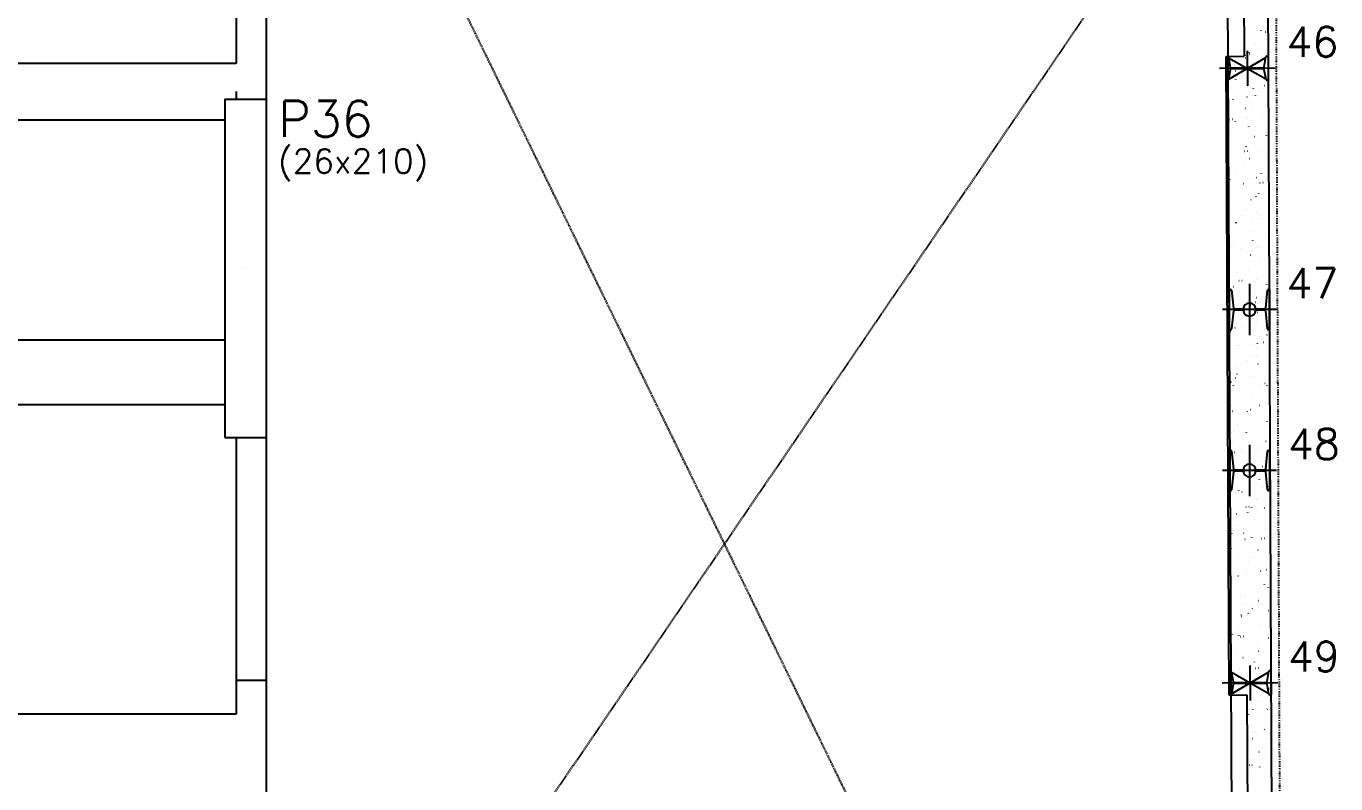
# Model space of a CAD drawing. Extents: x -40810 to 33675, y -2018 to 21213.
# Drawn here: x -8107 to -7293, y 9914 to 10385 of the extents above; entities that cross this region are included whole.
import ezdxf

# ---------------------------------------------------------------- set-up
doc = ezdxf.new("R2010")
doc.units = 0
doc.linetypes.add('ESTILO_TQS_0003', pattern=[1.5, 0.5, -0.4, 0.1, -0.5])
doc.linetypes.add('TRAZO_HUECO', pattern=[0.75, 0.5, -0.25])
doc.layers.get('0').update_dxf_attribs({"color": 1, "lineweight": 9})
for name, color, linetype in [('1', 5, 'Continuous'), ('12', 3, 'Continuous'), ('19', 5, 'Continuous'), ('24', 5, 'ESTILO_TQS_0003'), ('241', 7, 'TRAZO_HUECO'), ('242', 3, 'Continuous'), ('3', 2, 'Continuous'), ('49', 20, 'Continuous'), ('51', 6, 'Continuous'), ('52', 21, 'Continuous'), ('9', 3, 'Continuous')]:
    doc.layers.add(name, color=color, linetype=linetype)
doc.styles.get("Standard").update_dxf_attribs({"font": 'romans.shx', "width": 0.8})

# ---------------------------------------------------------------- blocks, each defined once
blk = doc.blocks.new('_H9EFD498501-003')
for p, q in [((3958.489513, 1852.181449), (3958.489513, 1852.181449)), ((3958.489513, 1852.181449), (3958.489513, 1852.181449)), ((3958.489513, 1852.181449), (3958.489513, 1852.181449)), ((3965.968188, 1852.147654), (3965.977978, 1852.222012)), ((3970.295702, 1853.492688), (3970.341359, 1853.552189)), ((3960.296796, 1840.461859), (3960.342453, 1840.52136)), ((3964.040678, 1845.340982), (3964.086335, 1845.400483)), ((3964.3774, 1840.06442), (3964.38719, 1840.138778)), ((3970.575372, 1841.970262), (3970.648594, 1841.986495)), ((3977.128713, 1846.880855), (3977.138502, 1846.955213)), ((3958.54744, 1839.303733), (3958.54744, 1839.303733)), ((3958.54744, 1839.303733), (3958.54744, 1839.303733)), ((3958.552456, 1838.188592), (3958.552456, 1838.188592)), ((3958.552456, 1838.188592), (3958.552456, 1838.188592)), ((3958.552456, 1838.188592), (3958.552456, 1838.188592)), ((3958.565721, 1835.239633), (3958.565721, 1835.239633)), ((3958.565721, 1835.239633), (3958.565721, 1835.239633)), ((3961.453015, 1835.365695), (3961.527943, 1835.368967)), ((3971.568378, 1835.807342), (3971.643307, 1835.810613)), ((3973.441593, 1835.889128), (3973.516522, 1835.892399)), ((3975.464504, 1834.239933), (3975.474293, 1834.314291)), ((3982.28317, 1836.27516), (3982.358099, 1836.278431)), ((3982.866836, 1838.250019), (3982.912494, 1838.309521)), ((3958.605367, 1826.426018), (3958.605367, 1826.426018)), ((3958.605367, 1826.426018), (3958.605367, 1826.426018)), ((3958.605367, 1826.426018), (3958.605367, 1826.426018)), ((3962.713191, 1827.423498), (3962.722981, 1827.497856)), ((3971.29737, 1829.239767), (3971.370592, 1829.256)), ((3972.86793, 1825.219191), (3972.913587, 1825.278692)), ((3974.95848, 1830.051416), (3975.031702, 1830.067649)), ((3976.611813, 1830.098314), (3976.65747, 1830.157815)), ((3960.280562, 1815.21037), (3960.35549, 1815.213642)), ((3961.225193, 1816.121026), (3961.234982, 1816.195385)), ((3962.153777, 1815.292157), (3962.228706, 1815.295428)), ((3970.470932, 1822.095362), (3970.516589, 1822.154863)), ((3970.995354, 1815.678188), (3971.070283, 1815.68146)), ((3971.653256, 1816.428107), (3971.726478, 1816.44434)), ((3973.976505, 1822.937461), (3973.986295, 1823.01182)), ((3981.110717, 1816.119835), (3981.185646, 1816.123106)), ((3982.983933, 1816.201621), (3983.058861, 1816.204892)), ((3958.656137, 1815.139446), (3958.656137, 1815.139446)), ((3958.656137, 1815.139446), (3958.656137, 1815.139446)), ((3958.656137, 1815.139446), (3958.656137, 1815.139446)), ((3958.663295, 1813.548302), (3958.663295, 1813.548302)), ((3958.663295, 1813.548302), (3958.663295, 1813.548302)), ((3960.472025, 1809.064533), (3960.517682, 1809.124035)), ((3964.215908, 1813.943656), (3964.261565, 1814.003158)), ((3972.385717, 1810.854227), (3972.395507, 1810.928586)), ((3958.693888, 1806.747219), (3958.693888, 1806.747219)), ((3958.693888, 1806.747219), (3958.693888, 1806.747219)), ((3958.693888, 1806.747219), (3958.693888, 1806.747219)), ((3958.721222, 1800.670587), (3958.721222, 1800.670587)), ((3958.721222, 1800.670587), (3958.721222, 1800.670587)), ((3958.721222, 1800.670587), (3958.721222, 1800.670587)), ((3959.634405, 1804.037792), (3959.644194, 1804.11215)), ((3972.375254, 1803.697613), (3972.448476, 1803.713846)), ((3976.036364, 1804.509261), (3976.109586, 1804.525494)), ((3983.042066, 1806.852694), (3983.087723, 1806.912195)), ((3983.472821, 1805.029741), (3983.482611, 1805.104099)), ((3958.736746, 1797.219398), (3958.736746, 1797.219398)), ((3958.736746, 1797.219398), (3958.736746, 1797.219398)), ((3958.746553, 1795.039259), (3958.746553, 1795.039259)), ((3958.746553, 1795.039259), (3958.746553, 1795.039259)), ((3959.707538, 1795.081217), (3959.782466, 1795.084488)), ((3969.822901, 1795.522863), (3969.89783, 1795.526135)), ((3970.721508, 1798.213305), (3970.731298, 1798.287664)), ((3971.696116, 1795.604649), (3971.771045, 1795.607921)), ((3972.73114, 1790.885953), (3972.804362, 1790.902186)), ((3973.04316, 1793.821865), (3973.088817, 1793.881367)), ((3976.787043, 1798.700988), (3976.8327, 1798.76049)), ((3980.537693, 1795.990681), (3980.612622, 1795.993953)), ((3981.984822, 1793.727269), (3981.994612, 1793.801627)), ((3958.779149, 1787.792871), (3958.779149, 1787.792871)), ((3959.551144, 1787.964018), (3959.624366, 1787.980251)), ((3969.23351, 1786.910834), (3969.243299, 1786.985192)), ((3970.646162, 1790.698036), (3970.691819, 1790.757538)), ((3958.835319, 1775.305846), (3958.835319, 1775.305846)), ((3958.835319, 1775.305846), (3958.835319, 1775.305846)), ((3958.835319, 1775.305846), (3958.835319, 1775.305846)), ((3958.836969, 1774.939072), (3958.836969, 1774.939072)), ((3958.837076, 1774.915156), (3958.837076, 1774.915156)), ((3958.837076, 1774.915156), (3958.837076, 1774.915156)), ((3958.837076, 1774.915156), (3958.837076, 1774.915156)), ((3960.4083, 1775.007678), (3960.483229, 1775.01095)), ((3960.647255, 1777.667208), (3960.692912, 1777.726709)), ((3964.391138, 1782.546331), (3964.436795, 1782.605832)), ((3967.642722, 1774.8276), (3967.652511, 1774.901958)), ((3969.249877, 1775.39371), (3969.324806, 1775.396981)), ((3973.453138, 1778.155459), (3973.52636, 1778.171692)), ((3977.114248, 1778.967107), (3977.18747, 1778.98334)), ((3979.36524, 1775.835356), (3979.440169, 1775.838627)), ((3980.394035, 1781.644035), (3980.403824, 1781.718393)), ((3981.238456, 1775.917142), (3981.313384, 1775.920414)), ((3983.217296, 1775.455368), (3983.262953, 1775.51487)), ((3976.962272, 1767.303662), (3977.00793, 1767.363164)), ((3978.729826, 1769.003113), (3978.739615, 1769.077471)), ((3958.895004, 1762.03744), (3958.895004, 1762.03744)), ((3960.629028, 1762.421864), (3960.702251, 1762.438097)), ((3965.978513, 1762.186678), (3965.988302, 1762.261036)), ((3970.821392, 1759.300711), (3970.867049, 1759.360212)), ((3973.21839, 1762.424539), (3973.264047, 1762.484041)), ((3973.809024, 1765.343799), (3973.882247, 1765.360032)), ((3958.927385, 1754.838885), (3958.927385, 1754.838885)), ((3958.927385, 1754.838885), (3958.927385, 1754.838885)), ((3958.927385, 1754.838885), (3958.927385, 1754.838885)), ((3964.490514, 1750.884206), (3964.500304, 1750.958565)), ((3964.566368, 1751.149005), (3964.612025, 1751.208507)), ((3968.077424, 1755.238385), (3968.152353, 1755.241656)), ((3969.950639, 1755.320171), (3970.025568, 1755.323442)), ((3974.531022, 1752.613304), (3974.604244, 1752.629537)), ((3977.241827, 1757.700641), (3977.251616, 1757.775)), ((3978.192132, 1753.424953), (3978.265354, 1753.441186)), ((3978.792216, 1755.706203), (3978.867145, 1755.709474)), ((3958.952931, 1749.159725), (3958.952931, 1749.159725)), ((3958.952931, 1749.159725), (3958.952931, 1749.159725)), ((3958.952931, 1749.159725), (3958.952931, 1749.159725)), ((3958.97675, 1743.864474), (3958.97675, 1743.864474)), ((3958.97675, 1743.864474), (3958.97675, 1743.864474)), ((3958.97675, 1743.864474), (3958.97675, 1743.864474)), ((3960.822485, 1746.269882), (3960.868142, 1746.329384)), ((3975.651039, 1745.617407), (3975.660828, 1745.691766)), ((3983.392526, 1744.058042), (3983.438183, 1744.117544)), ((3959.010858, 1736.282009), (3959.010858, 1736.282009)), ((3959.017801, 1734.738698), (3959.017801, 1734.738698)), ((3959.017801, 1734.738698), (3959.017801, 1734.738698)), ((3961.706912, 1736.87971), (3961.780135, 1736.895943)), ((3962.899726, 1738.800972), (3962.909516, 1738.87533)), ((3967.5044, 1735.109231), (3967.579329, 1735.112503)), ((3974.886909, 1739.801645), (3974.960131, 1739.817878)), ((3977.137502, 1735.906337), (3977.183159, 1735.965838)), ((3977.619763, 1735.550877), (3977.694692, 1735.554149)), ((3979.492979, 1735.632664), (3979.567907, 1735.635935)), ((3961.235517, 1726.16005), (3961.245307, 1726.234408)), ((3970.996621, 1727.903385), (3971.042278, 1727.962887)), ((3973.393619, 1731.027214), (3973.439277, 1731.086715)), ((3973.98683, 1732.976485), (3973.99662, 1733.050844)), ((3975.608906, 1727.07115), (3975.682128, 1727.087383)), ((3979.270016, 1727.882799), (3979.343238, 1727.899032)), ((3959.068786, 1723.404294), (3959.068786, 1723.404294)), ((3959.068786, 1723.404294), (3959.068786, 1723.404294)), ((3959.068786, 1723.404294), (3959.068786, 1723.404294)), ((3964.741598, 1719.751679), (3964.787255, 1719.811181)), ((3972.498831, 1721.674014), (3972.508621, 1721.748372)), ((3959.108216, 1714.638511), (3959.108216, 1714.638511)), ((3959.108216, 1714.638511), (3959.108216, 1714.638511)), ((3959.108216, 1714.638511), (3959.108216, 1714.638511)), ((3959.118182, 1712.423101), (3959.118182, 1712.423101)), ((3959.118182, 1712.423101), (3959.118182, 1712.423101)), ((3959.118182, 1712.423101), (3959.118182, 1712.423101)), ((3959.126713, 1710.526578), (3959.196909, 1710.54214)), ((3959.128385, 1710.154792), (3959.128385, 1710.154792)), ((3959.128385, 1710.154792), (3959.128385, 1710.154792)), ((3959.128385, 1710.154792), (3959.128385, 1710.154792)), ((3959.747519, 1714.857579), (3959.757308, 1714.931937)), ((3960.997715, 1714.872556), (3961.043372, 1714.932058)), ((3962.784797, 1711.337556), (3962.858019, 1711.353789)), ((3966.331947, 1714.953906), (3966.406876, 1714.957178)), ((3968.205162, 1715.035692), (3968.280091, 1715.038964)), ((3970.908043, 1709.59078), (3970.917833, 1709.665138)), ((3975.964793, 1714.259491), (3976.038015, 1714.275724)), ((3977.046739, 1715.421724), (3977.121668, 1715.424995)), ((3983.567756, 1712.660717), (3983.613413, 1712.720218)), ((3983.659356, 1716.407215), (3983.669146, 1716.481573)), ((3976.68679, 1701.528996), (3976.760012, 1701.545229)), ((3977.312732, 1704.509011), (3977.358389, 1704.568513)), ((3980.3479, 1702.340645), (3980.421123, 1702.356877)), ((3981.995147, 1703.766293), (3982.004937, 1703.840651)), ((3959.18464, 1697.648863), (3959.18464, 1697.648863)), ((3959.18464, 1697.648863), (3959.18464, 1697.648863)), ((3959.198632, 1694.538324), (3959.198632, 1694.538324)), ((3959.198632, 1694.538324), (3959.198632, 1694.538324)), ((3959.479573, 1697.714248), (3959.552795, 1697.730481)), ((3965.758923, 1694.824753), (3965.833852, 1694.828024)), ((3969.243835, 1696.949858), (3969.253624, 1697.024216)), ((3971.171851, 1696.506059), (3971.217508, 1696.565561)), ((3973.568849, 1699.629888), (3973.614506, 1699.68939)), ((3975.874286, 1695.266399), (3975.949215, 1695.26967)), ((3977.747502, 1695.348185), (3977.82243, 1695.351457)), ((3960.201571, 1684.983753), (3960.274793, 1684.999986)), ((3963.862681, 1685.795402), (3963.935903, 1685.811635)), ((3964.916828, 1688.354354), (3964.962485, 1688.413855)), ((3967.755836, 1685.647386), (3967.765625, 1685.721745)), ((3977.042677, 1688.717336), (3977.115899, 1688.733569)), ((3980.507149, 1692.463821), (3980.516938, 1692.53818)), ((3959.242567, 1684.771147), (3959.242567, 1684.771147)), ((3959.242567, 1684.771147), (3959.242567, 1684.771147)), ((3959.242567, 1684.771147), (3959.242567, 1684.771147)), ((3959.259613, 1680.981729), (3959.259613, 1680.981729)), ((3959.259613, 1680.981729), (3959.259613, 1680.981729)), ((3959.259613, 1680.981729), (3959.259613, 1680.981729)), ((3961.172945, 1683.475231), (3961.218602, 1683.534732)), ((3978.916361, 1680.380587), (3978.92615, 1680.454946)), ((3981.425784, 1676.79849), (3981.499007, 1676.814723)), ((3983.742986, 1681.263391), (3983.788643, 1681.322893)), ((3959.289048, 1674.438137), (3959.289048, 1674.438137)), ((3959.289048, 1674.438137), (3959.289048, 1674.438137)), ((3959.289048, 1674.438137), (3959.289048, 1674.438137)), ((3959.300495, 1671.893432), (3959.300495, 1671.893432)), ((3959.300495, 1671.893432), (3959.300495, 1671.893432)), ((3960.557457, 1672.172094), (3960.63068, 1672.188327)), ((3964.58647, 1674.669428), (3964.661399, 1674.672699)), ((3966.165048, 1673.564152), (3966.174837, 1673.63851)), ((3966.459685, 1674.751214), (3966.534614, 1674.754485)), ((3975.301262, 1675.137245), (3975.376191, 1675.140517)), ((3977.487962, 1673.111686), (3977.533619, 1673.171187)), ((3977.764674, 1675.986842), (3977.837897, 1676.003075)), ((3964.500839, 1660.92323), (3964.510628, 1660.997588)), ((3971.347081, 1665.108734), (3971.392738, 1665.168235)), ((3973.744079, 1668.232563), (3973.789736, 1668.292064)), ((3977.252152, 1667.739665), (3977.261941, 1667.814024)), ((3978.120561, 1663.175182), (3978.193783, 1663.191415)), ((3959.358422, 1659.015716), (3959.358422, 1659.015716)), ((3959.358422, 1659.015716), (3959.358422, 1659.015716)), ((3959.358422, 1659.015716), (3959.358422, 1659.015716)), ((3959.379464, 1654.33795), (3959.379464, 1654.33795)), ((3959.379464, 1654.33795), (3959.379464, 1654.33795)), ((3961.279455, 1659.441599), (3961.352677, 1659.457832)), ((3964.013446, 1654.540274), (3964.088375, 1654.543546)), ((3964.940565, 1660.253247), (3965.013787, 1660.26948)), ((3965.092057, 1656.957028), (3965.137714, 1657.01653)), ((3974.128809, 1654.98192), (3974.203738, 1654.985192)), ((3975.764153, 1656.437194), (3975.773942, 1656.511552)), ((3976.002025, 1655.063707), (3976.076953, 1655.066978)), ((3984.843601, 1655.449738), (3984.91853, 1655.45301)), ((3959.401045, 1649.540356), (3959.401045, 1649.540356)), ((3959.401045, 1649.540356), (3959.401045, 1649.540356)), ((3959.401045, 1649.540356), (3959.401045, 1649.540356)), ((3959.416349, 1646.138001), (3959.416349, 1646.138001)), ((3959.416349, 1646.138001), (3959.416349, 1646.138001)), ((3961.348175, 1652.077905), (3961.393832, 1652.137407)), ((3961.635341, 1646.629939), (3961.708564, 1646.646172)), ((3963.01284, 1649.620758), (3963.02263, 1649.695117)), ((3974.173365, 1644.35396), (3974.183155, 1644.428318)), ((3978.842559, 1650.444688), (3978.915781, 1650.460921)), ((3982.503669, 1651.256336), (3982.576891, 1651.272569)), ((3983.918215, 1649.866065), (3983.963873, 1649.925567)), ((3961.422052, 1637.537524), (3961.431842, 1637.611883)), ((3973.919309, 1636.835237), (3973.964966, 1636.894738)), ((3977.663192, 1641.71436), (3977.708849, 1641.773861)), ((3979.198445, 1637.633028), (3979.271667, 1637.649261)), ((3985.260469, 1638.529473), (3985.270258, 1638.603831)), ((3959.46988, 1634.237763), (3959.46988, 1634.237763)), ((3959.46988, 1634.237763), (3959.46988, 1634.237763)), ((3959.46988, 1634.237763), (3959.46988, 1634.237763)), ((3959.474276, 1633.260285), (3959.474276, 1633.260285)), ((3959.474276, 1633.260285), (3959.474276, 1633.260285)), ((3959.474276, 1633.260285), (3959.474276, 1633.260285)), ((3962.357339, 1633.899445), (3962.430561, 1633.915678)), ((3962.840993, 1634.384949), (3962.915922, 1634.38822)), ((3964.714208, 1634.466735), (3964.789137, 1634.470007)), ((3966.018449, 1634.711093), (3966.091671, 1634.727326)), ((3971.522311, 1633.711408), (3971.567968, 1633.77091)), ((3972.509156, 1631.713038), (3972.518946, 1631.787396)), ((3973.555785, 1634.852767), (3973.630714, 1634.856038)), ((3983.671148, 1635.294413), (3983.746077, 1635.297685)), ((3959.520024, 1623.090185), (3959.520024, 1623.090185)), ((3959.532204, 1620.38257), (3959.532204, 1620.38257)), ((3959.532204, 1620.38257), (3959.532204, 1620.38257)), ((3959.757844, 1624.896602), (3959.767633, 1624.970961)), ((3961.523404, 1620.680579), (3961.569062, 1620.740081)), ((3962.713226, 1621.087785), (3962.786448, 1621.104018)), ((3965.267287, 1625.559703), (3965.312944, 1625.619204)), ((3971.021158, 1620.410566), (3971.030947, 1620.484924)), ((3979.920443, 1624.902533), (3979.993665, 1624.918766)), ((3983.581553, 1625.714182), (3983.654775, 1625.730415)), ((3983.77247, 1627.227001), (3983.78226, 1627.30136)), ((3959.542476, 1618.098983), (3959.542476, 1618.098983)), ((3959.542476, 1618.098983), (3959.542476, 1618.098983)), ((3959.542476, 1618.098983), (3959.542476, 1618.098983)), ((3959.560295, 1614.137576), (3959.560295, 1614.137576)), ((3959.560295, 1614.137576), (3959.560295, 1614.137576)), ((3962.267969, 1614.255796), (3962.342897, 1614.259067)), ((3972.383332, 1614.697442), (3972.458261, 1614.700713)), ((3974.256548, 1614.779228), (3974.331476, 1614.7825)), ((3980.276329, 1612.090874), (3980.349552, 1612.107107)), ((3982.181682, 1615.143767), (3982.191472, 1615.218125)), ((3983.098124, 1615.16526), (3983.173053, 1615.168531)), ((3984.093445, 1618.46874), (3984.139102, 1618.528241)), ((3959.590131, 1607.504854), (3959.590131, 1607.504854)), ((3959.590131, 1607.504854), (3959.590131, 1607.504854)), ((3959.590131, 1607.504854), (3959.590131, 1607.504854)), ((3963.435223, 1608.35729), (3963.508445, 1608.373523)), ((3967.096333, 1609.168939), (3967.169555, 1609.185172)), ((3969.43037, 1608.327332), (3969.440159, 1608.40169)), ((3974.094539, 1605.437911), (3974.140196, 1605.497413)), ((3977.838422, 1610.317034), (3977.884079, 1610.376536)), ((3963.79111, 1595.545631), (3963.864332, 1595.561864)), ((3967.766161, 1595.68641), (3967.77595, 1595.760768)), ((3971.697541, 1602.314082), (3971.743198, 1602.373584)), ((3980.517473, 1602.502845), (3980.527263, 1602.577204)), ((3980.998327, 1599.360379), (3981.071549, 1599.376612)), ((3984.659437, 1600.172028), (3984.732659, 1600.188261)), ((3959.648058, 1594.627139), (3959.648058, 1594.627139)), ((3959.648058, 1594.627139), (3959.648058, 1594.627139)), ((3959.650711, 1594.037389), (3959.650711, 1594.037389)), ((3959.650711, 1594.037389), (3959.650711, 1594.037389)), ((3959.650711, 1594.037389), (3959.650711, 1594.037389)), ((3961.095516, 1594.10047), (3961.170444, 1594.103742)), ((3961.698634, 1589.283254), (3961.744291, 1589.342755)), ((3962.968731, 1594.182257), (3963.04366, 1594.185528)), ((3965.442517, 1594.162377), (3965.488174, 1594.221878)), ((3971.810308, 1594.568288), (3971.885237, 1594.57156)), ((3979.029475, 1591.200374), (3979.039264, 1591.274732)), ((3981.925671, 1595.009935), (3982.0006, 1595.013206)), ((3983.798887, 1595.091721), (3983.873815, 1595.094992)), ((3959.683907, 1586.657611), (3959.683907, 1586.657611)), ((3959.683907, 1586.657611), (3959.683907, 1586.657611)), ((3959.683907, 1586.657611), (3959.683907, 1586.657611)), ((3959.705986, 1581.749423), (3959.705986, 1581.749423)), ((3959.705986, 1581.749423), (3959.705986, 1581.749423)), ((3959.705986, 1581.749423), (3959.705986, 1581.749423)), ((3964.513107, 1582.815136), (3964.58633, 1582.831369)), ((3966.278162, 1584.383938), (3966.287951, 1584.458297)), ((3968.174217, 1583.626785), (3968.24744, 1583.643018)), ((3977.438687, 1579.117139), (3977.448476, 1579.191498)), ((3981.354213, 1586.54872), (3981.427436, 1586.564953)), ((3984.268675, 1587.071414), (3984.314332, 1587.130916)), ((3959.741127, 1573.937202), (3959.741127, 1573.937202)), ((3959.741127, 1573.937202), (3959.741127, 1573.937202)), ((3960.522492, 1573.971317), (3960.59742, 1573.974588)), ((3964.687374, 1572.300704), (3964.697164, 1572.375063)), ((3970.637855, 1574.412963), (3970.712784, 1574.416235)), ((3972.51107, 1574.49475), (3972.585999, 1574.498021)), ((3974.269769, 1574.040586), (3974.315426, 1574.100087)), ((3978.013651, 1578.919709), (3978.059309, 1578.97921)), ((3981.352647, 1574.880781), (3981.427576, 1574.884053)), ((3982.076211, 1573.818225), (3982.149433, 1573.834458)), ((3985.737321, 1574.629873), (3985.738248, 1574.630079)), ((3959.763913, 1568.871707), (3959.763913, 1568.871707)), ((3959.763913, 1568.871707), (3959.763913, 1568.871707)), ((3964.868994, 1570.003477), (3964.942216, 1570.01971)), ((3971.872771, 1570.916757), (3971.918428, 1570.976258)), ((3975.774478, 1566.476217), (3975.784267, 1566.550576)), ((3959.82184, 1555.993992), (3959.82184, 1555.993992)), ((3959.82184, 1555.993992), (3959.82184, 1555.993992)), ((3959.82184, 1555.993992), (3959.82184, 1555.993992)), ((3959.825339, 1555.216238), (3959.825339, 1555.216238)), ((3959.825339, 1555.216238), (3959.825339, 1555.216238)), ((3959.825339, 1555.216238), (3959.825339, 1555.216238)), ((3961.873864, 1557.885928), (3961.919521, 1557.94543)), ((3963.023165, 1559.659782), (3963.032955, 1559.734141)), ((3965.590992, 1557.272982), (3965.664214, 1557.289215)), ((3965.617747, 1562.765051), (3965.663404, 1562.824553)), ((3969.252102, 1558.084631), (3969.325324, 1558.100864)), ((3974.286479, 1555.173746), (3974.296269, 1555.248104)), ((3980.180194, 1554.725456), (3980.255123, 1554.728728)), ((3982.05341, 1554.807242), (3982.128338, 1554.810514)), ((3982.432098, 1561.006565), (3982.50532, 1561.022798)), ((3984.443905, 1555.674089), (3984.489562, 1555.73359)), ((3959.831543, 1553.837015), (3959.831543, 1553.837015)), ((3961.223254, 1553.897778), (3961.298183, 1553.90105)), ((3961.535166, 1548.357311), (3961.544956, 1548.431669)), ((3970.064831, 1554.28381), (3970.13976, 1554.287081)), ((3978.188881, 1547.522383), (3978.234538, 1547.581885)), ((3983.154095, 1548.276071), (3983.227317, 1548.292304)), ((3985.447004, 1549.906947), (3985.456793, 1549.981305)), ((3959.879767, 1543.116276), (3959.879767, 1543.116276)), ((3959.879767, 1543.116276), (3959.879767, 1543.116276)), ((3965.946878, 1544.461322), (3966.0201, 1544.477555)), ((3972.048, 1539.519431), (3972.093658, 1539.578933)), ((3972.695691, 1543.090512), (3972.705481, 1543.16487)), ((3974.444999, 1542.64326), (3974.490656, 1542.702761)), ((3959.911663, 1536.025579), (3959.911663, 1536.025579)), ((3959.911663, 1536.025579), (3959.911663, 1536.025579)), ((3959.921959, 1533.736828), (3959.921959, 1533.736828)), ((3959.921959, 1533.736828), (3959.921959, 1533.736828)), ((3959.921959, 1533.736828), (3959.921959, 1533.736828)), ((3959.944379, 1536.274077), (3959.954168, 1536.348435)), ((3965.792977, 1531.367726), (3965.838634, 1531.427227)), ((3966.668876, 1531.730828), (3966.742098, 1531.747061)), ((3968.892378, 1534.128485), (3968.967307, 1534.131756)), ((3970.329986, 1532.542476), (3970.403208, 1532.558709)), ((3970.765593, 1534.210271), (3970.840522, 1534.213543)), ((3971.031482, 1530.44959), (3971.041272, 1530.523948)), ((3979.60717, 1534.596303), (3979.682099, 1534.599574)), ((3983.509982, 1535.464411), (3983.583204, 1535.480644)), ((3983.782795, 1537.266025), (3983.792584, 1537.340383)), ((3959.937695, 1530.238561), (3959.937695, 1530.238561)), ((3959.937695, 1530.238561), (3959.937695, 1530.238561)), ((3959.937695, 1530.238561), (3959.937695, 1530.238561)), ((3959.96677, 1523.774865), (3959.96677, 1523.774865)), ((3959.96677, 1523.774865), (3959.96677, 1523.774865)), ((3959.96677, 1523.774865), (3959.96677, 1523.774865)), ((3962.049094, 1526.488603), (3962.094751, 1526.548104)), ((3982.294796, 1525.963554), (3982.304586, 1526.037912)), ((3984.231979, 1522.733916), (3984.305202, 1522.750149)), ((3984.619135, 1524.276763), (3984.664792, 1524.336264)), ((3959.995622, 1517.360845), (3959.995622, 1517.360845)), ((3959.995622, 1517.360845), (3959.995622, 1517.360845)), ((3967.024762, 1518.919168), (3967.097984, 1518.935401)), ((3969.543484, 1519.147118), (3969.553273, 1519.221477)), ((3978.364111, 1516.125057), (3978.409768, 1516.184559)), ((3978.434717, 1514.440978), (3978.509646, 1514.444249)), ((3980.307933, 1514.522764), (3980.382861, 1514.526035)), ((3960.012374, 1513.636641), (3960.012374, 1513.636641)), ((3960.012374, 1513.636641), (3960.012374, 1513.636641)), ((3967.74676, 1506.188674), (3967.819982, 1506.204907)), ((3967.952696, 1507.063884), (3967.962485, 1507.138243)), ((3968.319354, 1513.999331), (3968.394283, 1514.002603)), ((3971.40787, 1507.000322), (3971.481092, 1507.016555)), ((3972.22323, 1508.122106), (3972.268887, 1508.181607)), ((3974.620228, 1511.245934), (3974.665885, 1511.305436)), ((3980.704008, 1513.880319), (3980.713798, 1513.954678)), ((3984.587866, 1509.922257), (3984.661088, 1509.93849)), ((3960.053549, 1504.48313), (3960.053549, 1504.48313)), ((3960.053549, 1504.48313), (3960.053549, 1504.48313)), ((3960.053549, 1504.48313), (3960.053549, 1504.48313)), ((3965.968207, 1499.9704), (3966.013864, 1500.029901)), ((3979.039799, 1501.239397), (3979.049589, 1501.313756)), ((3960.10279, 1493.536454), (3960.10279, 1493.536454)), ((3960.10279, 1493.536454), (3960.10279, 1493.536454)), ((3960.10279, 1493.536454), (3960.10279, 1493.536454)), ((3960.108201, 1492.333493), (3960.108201, 1492.333493)), ((3960.108201, 1492.333493), (3960.108201, 1492.333493)), ((3960.108201, 1492.333493), (3960.108201, 1492.333493)), ((3960.111476, 1491.605414), (3960.111476, 1491.605414)), ((3960.111476, 1491.605414), (3960.111476, 1491.605414)), ((3962.224324, 1495.091277), (3962.269981, 1495.150778)), ((3966.288487, 1494.422962), (3966.298276, 1494.497321)), ((3967.146901, 1493.844006), (3967.22183, 1493.847278)), ((3968.102646, 1493.377014), (3968.175869, 1493.393247)), ((3969.020116, 1493.925793), (3969.095045, 1493.929064)), ((3977.551801, 1489.936926), (3977.56159, 1490.011284)), ((3977.861693, 1494.311824), (3977.936622, 1494.315096)), ((3984.794365, 1492.879437), (3984.840022, 1492.938939)), ((3985.309864, 1497.191762), (3985.383086, 1497.207995)), ((3964.800488, 1483.120491), (3964.810278, 1483.194849)), ((3972.485754, 1481.458168), (3972.558976, 1481.474401)), ((3978.539341, 1484.727732), (3978.584998, 1484.787233)), ((3985.66575, 1484.380103), (3985.738972, 1484.396336)), ((3960.169404, 1478.727699), (3960.169404, 1478.727699)), ((3960.169404, 1478.727699), (3960.169404, 1478.727699)), ((3960.169404, 1478.727699), (3960.169404, 1478.727699)), ((3960.193206, 1473.436267), (3960.193206, 1473.436267)), ((3960.193206, 1473.436267), (3960.193206, 1473.436267)), ((3966.573877, 1473.714853), (3966.648806, 1473.718124)), ((3968.824644, 1480.646519), (3968.897866, 1480.662752)), ((3972.39846, 1476.72478), (3972.444117, 1476.784281)), ((3974.795458, 1479.848609), (3974.841115, 1479.90811)), ((3975.961013, 1477.853692), (3975.970802, 1477.92805)), ((3976.68924, 1474.156499), (3976.764169, 1474.159771)), ((3978.562456, 1474.238285), (3978.637384, 1474.241557)), ((3960.227331, 1465.849983), (3960.227331, 1465.849983)), ((3960.227331, 1465.849983), (3960.227331, 1465.849983)), ((3963.2097, 1471.037257), (3963.21949, 1471.111615)), ((3966.143436, 1468.573074), (3966.189094, 1468.632576)), ((3969.180531, 1467.83486), (3969.253753, 1467.851093)), ((3974.296804, 1465.21277), (3974.306593, 1465.287128)), ((3960.249633, 1460.89212), (3960.249633, 1460.89212)), ((3960.249633, 1460.89212), (3960.249633, 1460.89212)), ((3960.249633, 1460.89212), (3960.249633, 1460.89212)), ((3961.410061, 1457.367638), (3961.410061, 1457.367638)), ((3961.545491, 1458.396335), (3961.555281, 1458.470693)), ((3962.399554, 1463.693951), (3962.445211, 1463.753453)), ((3984.969595, 1461.482112), (3985.015252, 1461.541613)), ((3985.560118, 1460.726734), (3985.569907, 1460.801092)), ((3971.274463, 1455.408516), (3971.274463, 1455.408516)), ((3971.281625, 1453.816263), (3971.281625, 1453.816263)), ((3971.281625, 1453.816263), (3971.281625, 1453.816263)), ((3972.808805, 1453.910298), (3972.818595, 1453.984657)), ((3973.563638, 1455.916014), (3973.63686, 1455.932247)), ((3976.116216, 1454.027346), (3976.191145, 1454.030617)), ((3978.714571, 1453.330406), (3978.760228, 1453.389908)), ((3986.231579, 1454.468992), (3986.278757, 1454.471052)), ((3971.327117, 1443.702889), (3971.327117, 1443.702889)), ((3971.327117, 1443.702889), (3971.327117, 1443.702889)), ((3971.331671, 1442.690354), (3971.331671, 1442.690354)), ((3971.331671, 1442.690354), (3971.331671, 1442.690354)), ((3971.331671, 1442.690354), (3971.331671, 1442.690354)), ((3971.332389, 1442.5308), (3971.332389, 1442.5308)), ((3971.332389, 1442.5308), (3971.332389, 1442.5308)), ((3971.332389, 1442.5308), (3971.332389, 1442.5308)), ((3972.57369, 1445.327454), (3972.619347, 1445.386956)), ((3974.970688, 1448.451283), (3975.016345, 1448.510785)), ((3983.96933, 1448.643499), (3983.979119, 1448.717858)), ((3971.372039, 1433.716076), (3971.372039, 1433.716076)), ((3971.372039, 1433.716076), (3971.372039, 1433.716076)), ((3971.372039, 1433.716076), (3971.372039, 1433.716076)), ((3974.943763, 1433.872021), (3975.018692, 1433.875292)), ((3976.816979, 1433.953807), (3976.891907, 1433.957078)), ((3982.305121, 1436.002577), (3982.31491, 1436.076936)), ((3985.658555, 1434.339838), (3985.733484, 1434.34311)), ((3971.390316, 1429.653084), (3971.390316, 1429.653084)), ((3974.641522, 1430.37386), (3974.714745, 1430.390092)), ((3980.817122, 1424.700106), (3980.826912, 1424.774464)), ((3985.144824, 1430.084786), (3985.190481, 1430.144288)), ((3971.448242, 1416.775369), (3971.448242, 1416.775369)), ((3971.448242, 1416.775369), (3971.448242, 1416.775369)), ((3971.448242, 1416.775369), (3971.448242, 1416.775369)), ((3975.145918, 1417.053957), (3975.191575, 1417.113459)), ((3978.889801, 1421.93308), (3978.935458, 1421.992582)), ((3971.462454, 1413.615889), (3971.462454, 1413.615889)), ((3971.462454, 1413.615889), (3971.462454, 1413.615889)), ((3971.468546, 1412.261513), (3971.468546, 1412.261513)), ((3971.468546, 1412.261513), (3971.468546, 1412.261513)), ((3972.74892, 1413.930129), (3972.794577, 1413.98963)), ((3974.370739, 1413.742867), (3974.445668, 1413.746139)), ((3979.226334, 1412.616872), (3979.236124, 1412.69123)), ((3984.486102, 1414.184513), (3984.561031, 1414.187785)), ((3986.359318, 1414.2663), (3986.434246, 1414.269571)), ((3971.506168, 1403.897653), (3971.506168, 1403.897653)), ((3971.506168, 1403.897653), (3971.506168, 1403.897653)), ((3971.506168, 1403.897653), (3971.506168, 1403.897653)), ((3972.058296, 1404.020057), (3972.131519, 1404.03629)), ((3975.719406, 1404.831705), (3975.792629, 1404.847938))]:
    blk.add_line(p, q)
blk = doc.blocks.new('_H9EFD498501-004')
for p, q in [((3969.420693, 1867.495391), (3969.420693, 1867.495391)), ((3969.420693, 1867.495391), (3969.420693, 1867.495391)), ((3969.497488, 1867.512416), (3969.57071, 1867.528649)), ((3980.2075, 1870.266561), (3980.217289, 1870.340919)), ((3982.691607, 1869.647345), (3982.737264, 1869.706846)), ((3972.6927, 1856.616516), (3972.738357, 1856.676018)), ((3972.740831, 1855.962667), (3972.81576, 1855.965938)), ((3976.436583, 1861.495639), (3976.48224, 1861.555141)), ((3978.719501, 1858.964089), (3978.72929, 1859.038447)), ((3982.856194, 1856.404313), (3982.931123, 1856.407585)), ((3969.473212, 1855.819999), (3969.473212, 1855.819999)), ((3969.473212, 1855.819999), (3969.473212, 1855.819999)), ((3969.47862, 1854.617675), (3969.47862, 1854.617675)), ((3969.47862, 1854.617675), (3969.47862, 1854.617675)), ((3969.47862, 1854.617675), (3969.47862, 1854.617675)), ((3970.219485, 1854.781921), (3970.292708, 1854.798154)), ((3971.006245, 1854.418685), (3971.006245, 1854.418685)), ((3971.006245, 1854.418685), (3971.006245, 1854.418685)), ((3971.006245, 1854.418685), (3971.006245, 1854.418685)), ((3973.880595, 1855.59357), (3973.953818, 1855.609803)), ((3978.125303, 1854.450709), (3978.125303, 1854.450709)), ((3978.125303, 1854.450709), (3978.125303, 1854.450709)), ((3978.125303, 1854.450709), (3978.125303, 1854.450709))]:
    blk.add_line(p, q)

msp = doc.modelspace()

# ---------------------------------------------------------------- linework, layer by layer
at = {"linetype": 'Continuous', "ltscale": 30}
for points in [[(-7976.184, 10501.62), (-8972.184, 10501.62), (-8972.184, 10469.62), (-8972.184, 10361.62), (-7976.184, 10361.62)], [(-7983.184, 10326.62), (-8972.184, 10326.62), (-8972.184, 10221.62), (-8972.184, 10199.255), (-8964.825, 10189.62), (-7983.184, 10189.62)], [(-7976.184, 10129.12), (-7983.184, 10129.12), (-7983.184, 10149.62), (-8984.684, 10149.62), (-9225.684, 10149.62), (-9225.684, 9957.12), (-7976.184, 9957.12)]]:
    msp.add_lwpolyline(points, close=True, dxfattribs=at)
at = {"layer": '1'}
msp.add_line((-7957.184, 9977.996), (-7976.184, 9977.996), dxfattribs=at)
for points in [[(-7957.184, 10344.37), (-7957.184, 10519.12)], [(-7976.184, 10501.62), (-7976.184, 10361.62)], [(-7976.184, 10361.62), (-8972.184, 10361.62)], [(-7976.184, 10344.12), (-7976.184, 10338.918)], [(-7957.184, 10339.168), (-7957.184, 10344.37)], [(-8972.184, 10326.62), (-7983.184, 10326.62)], [(-7983.184, 10189.62), (-8972.184, 10189.62)], [(-8984.684, 10149.62), (-7983.184, 10149.62)], [(-7976.184, 10129.168), (-7976.184, 9957.12)], [(-7957.184, 9934.62), (-7957.184, 10129.168)], [(-7976.184, 9957.12), (-9225.684, 9957.12)], [(-7957.184, 9640.62), (-7957.184, 9934.62)]]:
    msp.add_lwpolyline(points, dxfattribs=at)
at = {"layer": '24'}
msp.add_line((-7339.339, 12507.92), (-7322.183, 8693.78), dxfattribs=at)
at = {"layer": '241'}
for p, q in [((-7957.184, 10645.697), (-7387.926, 9479.353)), ((-7957.184, 9645.938), (-7388.426, 10479.112))]:
    msp.add_line(p, q, dxfattribs=at)
at = {"layer": '242'}
msp.add_line((-7970.184, 10234.168), (-7970.184, 10234.168), dxfattribs=at)
at = {"layer": '3'}
msp.add_lwpolyline([(-7983.184, 10129.12), (-7957.184, 10129.12), (-7957.184, 10339.12), (-7983.184, 10339.12), (-7983.184, 10129.12)], dxfattribs=at)
at = {"layer": '49'}
for p, q in [((-7346.799, 13054.683), (-7327.205, 8698.753)), ((-7361.732, 13039.706), (-7349.705, 10366.032)), ((-7371.687, 13029.706), (-7354.435, 9194.486)), ((-7360.705, 10365.982), (-7349.705, 10366.032)), ((-7358.919, 9968.982), (-7360.705, 10365.982)), ((-7358.919, 9968.982), (-7347.919, 9969.032)), ((-7347.919, 9969.032), (-7344.435, 9194.531))]:
    msp.add_line(p, q, dxfattribs=at)
at = {"layer": '51'}
for p, q in [((-7360.705, 10365.982), (-7359.951, 10365.986)), ((-7360.637, 10350.982), (-7360.705, 10365.982)), ((-7359.34, 10365.505), (-7358.248, 10359.37)), ((-7359.273, 10365.132), (-7336.069, 10351.949)), ((-7359.214, 10351.845), (-7336.129, 10365.236)), ((-7347.72, 10369.45), (-7347.622, 10347.632)), ((-7337.103, 10359.465), (-7336.066, 10365.61)), ((-7335.459, 10366.096), (-7334.705, 10366.099)), ((-7334.705, 10366.099), (-7334.638, 10351.099)), ((-7330.323, 10358.619), (-7365.02, 10358.463)), ((-7358.24, 10357.617), (-7359.277, 10351.471)), ((-7357.638, 10358.889), (-7337.709, 10358.979)), ((-7337.705, 10358.192), (-7357.633, 10358.102)), ((-7336.002, 10351.576), (-7337.095, 10357.712)), ((-7359.883, 10350.986), (-7360.637, 10350.982)), ((-7334.638, 10351.099), (-7335.392, 10351.096)), ((-7346.272, 10224.508), (-7346.272, 10192.69)), ((-7358.772, 10196.099), (-7358.772, 10221.099)), ((-7358.772, 10221.099), (-7358.018, 10221.099)), ((-7357.409, 10220.616), (-7356.344, 10209.476)), ((-7336.199, 10209.476), (-7335.134, 10220.616)), ((-7334.526, 10221.099), (-7333.772, 10221.099)), ((-7333.772, 10221.099), (-7333.772, 10196.099)), ((-7329.423, 10208.599), (-7363.12, 10208.599)), ((-7356.344, 10207.723), (-7357.409, 10196.582)), ((-7355.737, 10208.993), (-7350.253, 10208.993)), ((-7350.253, 10208.206), (-7355.736, 10208.206)), ((-7342.29, 10208.993), (-7336.808, 10208.993)), ((-7336.808, 10208.206), (-7342.29, 10208.206)), ((-7335.134, 10196.582), (-7336.199, 10207.723)), ((-7358.018, 10196.099), (-7358.772, 10196.099)), ((-7333.772, 10196.099), (-7334.526, 10196.099)), ((-7358.772, 10096.099), (-7358.772, 10121.099)), ((-7358.772, 10121.099), (-7358.018, 10121.099)), ((-7357.409, 10120.616), (-7356.344, 10109.476)), ((-7346.272, 10124.508), (-7346.272, 10092.69)), ((-7336.199, 10109.476), (-7335.134, 10120.616)), ((-7334.526, 10121.099), (-7333.772, 10121.099)), ((-7333.772, 10121.099), (-7333.772, 10096.099)), ((-7329.423, 10108.599), (-7363.12, 10108.599)), ((-7356.344, 10107.723), (-7357.409, 10096.582)), ((-7355.737, 10108.993), (-7350.253, 10108.993)), ((-7350.253, 10108.206), (-7355.736, 10108.206)), ((-7342.29, 10108.993), (-7336.808, 10108.993)), ((-7336.808, 10108.206), (-7342.29, 10108.206)), ((-7335.134, 10096.582), (-7336.199, 10107.723)), ((-7358.018, 10096.099), (-7358.772, 10096.099)), ((-7333.772, 10096.099), (-7334.526, 10096.099)), ((-7358.986, 9983.982), (-7358.232, 9983.986)), ((-7358.919, 9968.982), (-7358.986, 9983.982)), ((-7357.622, 9983.505), (-7356.529, 9977.37)), ((-7357.555, 9983.132), (-7334.351, 9969.949)), ((-7357.495, 9969.845), (-7334.41, 9983.236)), ((-7346.002, 9987.45), (-7345.904, 9965.632)), ((-7335.384, 9977.465), (-7334.347, 9983.61)), ((-7333.741, 9984.096), (-7332.987, 9984.099)), ((-7332.987, 9984.099), (-7332.919, 9969.099)), ((-7328.604, 9976.619), (-7363.302, 9976.463)), ((-7356.522, 9975.617), (-7357.558, 9969.471)), ((-7355.92, 9976.889), (-7335.991, 9976.979)), ((-7335.987, 9976.192), (-7355.915, 9976.102)), ((-7334.284, 9969.576), (-7335.376, 9975.712)), ((-7358.165, 9968.986), (-7358.919, 9968.982)), ((-7332.919, 9969.099), (-7333.673, 9969.096))]:
    msp.add_line(p, q, dxfattribs=at)
for centre, radius, start, end in [((-7359.948, 10365.361), 0.625, 13.396504, 90.257729), ((-7335.456, 10365.471), 0.625, 90.257729, 167.118955), ((-7357.64, 10359.514), 0.625, 193.396581, 270.362725), ((-7357.631, 10357.477), 0.625, 90.257729, 167.118955), ((-7337.712, 10359.604), 0.625, 270.257729, 347.118955), ((-7337.703, 10357.567), 0.625, 13.396504, 90.257729), ((-7359.886, 10351.611), 0.625, 270.257729, 347.118955), ((-7335.394, 10351.721), 0.625, 193.396504, 270.257729), ((-7358.018, 10220.474), 0.625, 13.138774, 90), ((-7334.526, 10220.474), 0.625, 90, 166.861226), ((-7355.736, 10209.618), 0.625, 193.138852, 270.104996), ((-7355.736, 10207.581), 0.625, 90, 166.861226), ((-7346.272, 10208.599), 4.001, 5.644143, 174.355857), ((-7346.272, 10208.599), 4.001, 185.644143, 354.355857), ((-7336.808, 10209.618), 0.625, 270, 346.861226), ((-7336.808, 10207.581), 0.625, 13.138774, 90), ((-7358.018, 10196.724), 0.625, 270, 346.861226), ((-7334.526, 10196.724), 0.625, 193.138774, 270), ((-7358.018, 10120.474), 0.625, 13.138774, 90), ((-7334.526, 10120.474), 0.625, 90, 166.861226), ((-7346.272, 10108.599), 4.001, 5.644143, 174.355857), ((-7355.736, 10109.618), 0.625, 193.138852, 270.104996), ((-7355.736, 10107.581), 0.625, 90, 166.861226), ((-7346.272, 10108.599), 4.001, 185.644143, 354.355857), ((-7336.808, 10109.618), 0.625, 270, 346.861226), ((-7336.808, 10107.581), 0.625, 13.138774, 90), ((-7358.018, 10096.724), 0.625, 270, 346.861226), ((-7334.526, 10096.724), 0.625, 193.138774, 270), ((-7358.23, 9983.361), 0.625, 13.396504, 90.257729), ((-7333.738, 9983.471), 0.625, 90.257729, 167.118955), ((-7355.921, 9977.514), 0.625, 193.396581, 270.362725), ((-7355.912, 9975.477), 0.625, 90.257729, 167.118955), ((-7335.993, 9977.604), 0.625, 270.257729, 347.118955), ((-7335.984, 9975.567), 0.625, 13.396504, 90.257729), ((-7358.168, 9969.611), 0.625, 270.257729, 347.118955), ((-7333.676, 9969.721), 0.625, 193.396504, 270.257729)]:
    msp.add_arc(centre, radius, start, end, dxfattribs=at)

# ---------------------------------------------------------------- block references
at = {"layer": '19'}
for name in ['_H9EFD498501-004', '_H9EFD498501-003']:
    msp.add_blockref(name, (-11319.185, 8511.62), dxfattribs=at)

# ---------------------------------------------------------------- texts
at = {"layer": '12'}
msp.add_text('(26x210)', height=15, dxfattribs=at).set_placement((-7950.021, 10293.391))
at = {"layer": '52'}
for s, p in [('46', (-7323.286, 10365.636)), ('47', (-7323.286, 10215.617)), ('48', (-7322.386, 10115.617)), ('49', (-7322.386, 9983.589))]:
    msp.add_text(s, height=18.75, dxfattribs=at).set_placement(p)
at = {"layer": '9'}
msp.add_text('P36', height=22.5, dxfattribs=at).set_placement((-7950.021, 10315.891))

doc.saveas('drawing.dxf')
